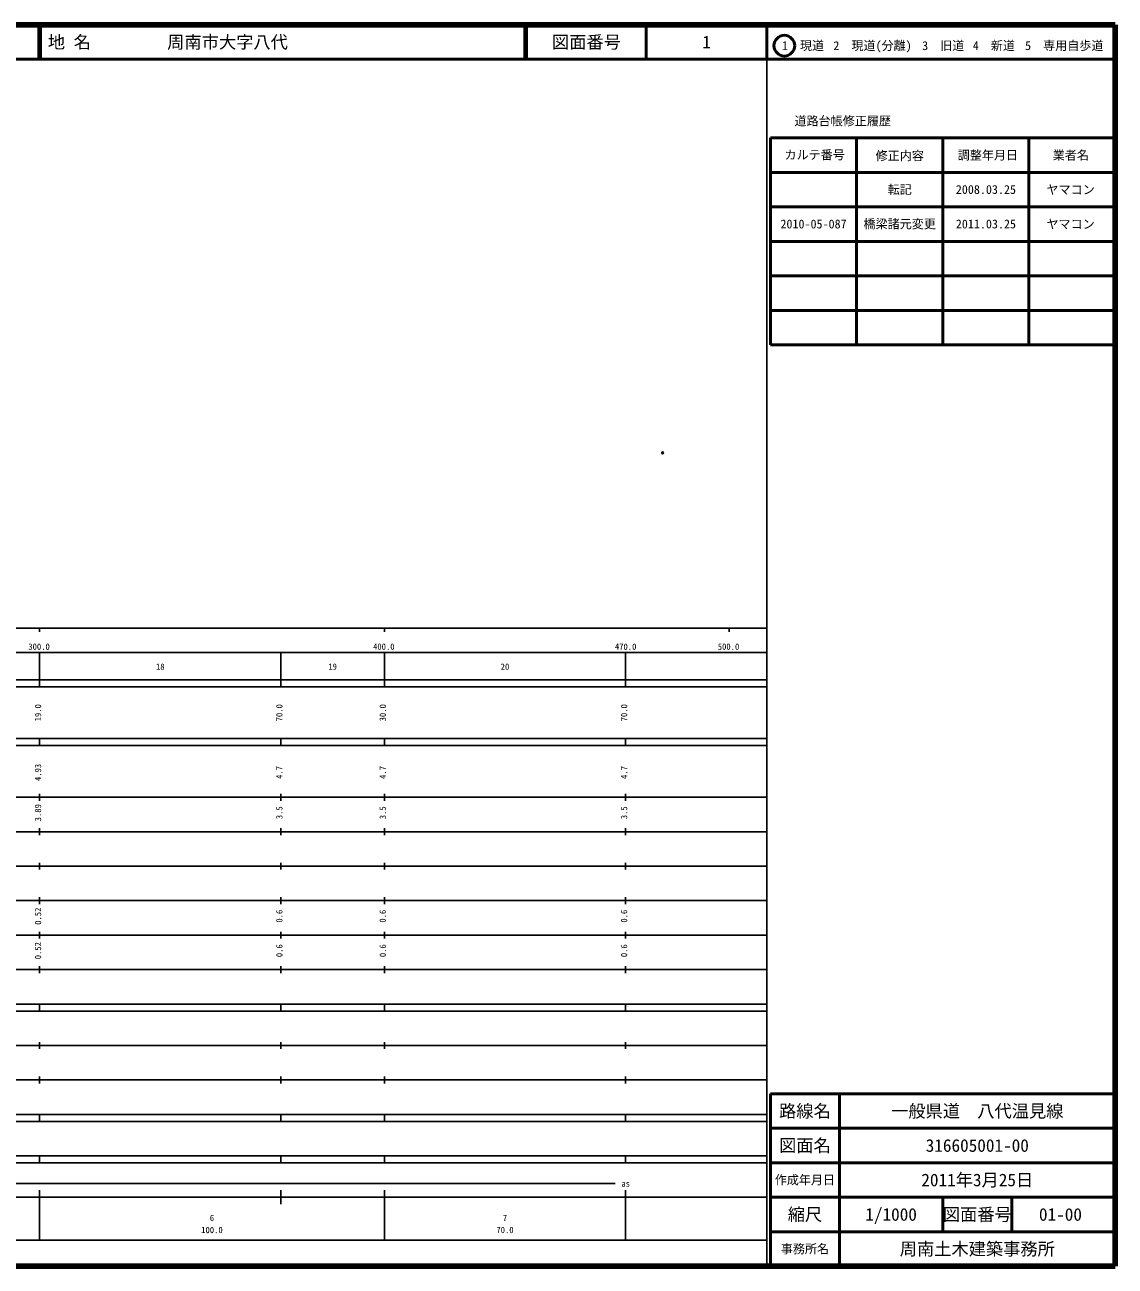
# Model space of a CAD drawing. Units: millimetres on the paper. Extents: x 40 to 680, y 20 to 380.
# Drawn here: x 363.7 to 680, y 20 to 380 of the extents above; entities that cross this region are included whole.
import ezdxf
from ezdxf.enums import TextEntityAlignment as Align

# ---------------------------------------------------------------- set-up
doc = ezdxf.new("R2010")
doc.units = ezdxf.units.MM
doc.header["$PDMODE"] = 32
doc.header["$PDSIZE"] = 0.5
doc.layers.add('M-OTRS', color=6, linetype='Continuous')
doc.layers.add('M-TTL-TXT', color=7, linetype='Continuous')
for name, color, linetype, lineweight in [('M-TTL', 2, 'Continuous', 140), ('M-TTL-BAND', 7, 'Continuous', 25), ('M-TTL-FRAM', 2, 'Continuous', 50), ('M-TTL-LINE', 7, 'Continuous', 50)]:
    doc.layers.add(name, color=color, linetype=linetype, lineweight=lineweight)
doc.styles.add('ＭＳ ゴシック', font='')
doc.styles.get('ＭＳ ゴシック').set_extended_font_data('MS Gothic')

msp = doc.modelspace()

# ---------------------------------------------------------------- linework, layer by layer
at = {"layer": 'M-OTRS'}
msp.add_point((548.717, 255.878), dxfattribs=at)
at = {"layer": 'M-TTL'}
for p, q in [((680, 380), (40, 380)), ((680, 20), (680, 380)), ((40, 20), (680, 20))]:
    msp.add_line(p, q, dxfattribs=at)
at = {"layer": 'M-TTL-BAND'}
for p, q in [((579, 20), (579, 370)), ((40, 205), (579, 205)), ((368, 205), (368, 204)), ((468, 205), (468, 204)), ((568, 205), (568, 204)), ((68, 198), (579, 198)), ((368, 188), (368, 198)), ((438, 188), (438, 198)), ((468, 188), (468, 198)), ((538, 188), (538, 198)), ((40, 190), (579, 190)), ((40, 188), (579, 188)), ((40, 173), (579, 173)), ((368, 171), (368, 173)), ((438, 171), (438, 173)), ((468, 171), (468, 173)), ((538, 171), (538, 173)), ((40, 171), (579, 171)), ((40, 156), (579, 156)), ((368, 155), (368, 157)), ((438, 155), (438, 157)), ((468, 155), (468, 157)), ((538, 155), (538, 157)), ((46, 146), (579, 146)), ((368, 145), (368, 147)), ((438, 145), (438, 147)), ((468, 145), (468, 147)), ((538, 145), (538, 147)), ((368, 135), (368, 137)), ((438, 135), (438, 137)), ((468, 135), (468, 137)), ((538, 135), (538, 137)), ((52, 136), (579, 136)), ((46, 126), (579, 126)), ((368, 125), (368, 127)), ((438, 125), (438, 127)), ((468, 125), (468, 127)), ((538, 125), (538, 127)), ((52, 116), (579, 116)), ((368, 115), (368, 117)), ((438, 115), (438, 117)), ((468, 115), (468, 117)), ((538, 115), (538, 117)), ((46, 106), (579, 106)), ((368, 105), (368, 107)), ((438, 105), (438, 107)), ((468, 105), (468, 107)), ((538, 105), (538, 107)), ((40, 96), (579, 96)), ((40, 94), (579, 94)), ((368, 94), (368, 96)), ((438, 94), (438, 96)), ((468, 94), (468, 96)), ((538, 94), (538, 96)), ((49, 84), (579, 84)), ((368, 83), (368, 85)), ((438, 83), (438, 85)), ((468, 83), (468, 85)), ((538, 83), (538, 85)), ((40, 74), (579, 74)), ((368, 73), (368, 75)), ((438, 73), (438, 75)), ((468, 73), (468, 75)), ((538, 73), (538, 75)), ((40, 64), (579, 64)), ((40, 62), (579, 62)), ((368, 62), (368, 64)), ((438, 62), (438, 64)), ((468, 62), (468, 64)), ((538, 62), (538, 64)), ((40, 52), (579, 52)), ((368, 50), (368, 52)), ((438, 50), (438, 52)), ((468, 50), (468, 52)), ((538, 50), (538, 52)), ((40, 50), (579, 50)), ((71, 44), (535, 44)), ((40, 40), (579, 40)), ((368, 27.5), (368, 42)), ((438, 38), (438, 42)), ((468, 27.5), (468, 42)), ((538, 27.5), (538, 42)), ((68, 27.5), (579, 27.5))]:
    msp.add_line(p, q, dxfattribs=at)
at = {"layer": 'M-TTL-FRAM'}
for p, q in [((580, 347.197), (580, 287.197)), ((580, 347.197), (680, 347.197)), ((580, 287.197), (680, 287.197)), ((680, 70), (580, 70)), ((580, 70), (580, 20))]:
    msp.add_line(p, q, dxfattribs=at)
at = {"layer": 'M-TTL-LINE'}
for p, q in [((367.75, 380), (367.75, 370)), ((368.25, 380), (368.25, 370)), ((508.747, 380), (508.747, 370)), ((509.247, 380), (509.247, 370)), ((543.997, 380), (543.997, 370)), ((579, 380), (579, 370)), ((40, 370), (680, 370)), ((605, 347.197), (605, 287.197)), ((630, 347.197), (630, 287.197)), ((655, 347.197), (655, 287.197)), ((580, 337.197), (680, 337.197)), ((580, 327.197), (680, 327.197)), ((580, 317.197), (680, 317.197)), ((580, 307.197), (680, 307.197)), ((580, 297.197), (680, 297.197)), ((600, 70), (600, 20)), ((680, 60), (580, 60)), ((680, 50), (580, 50)), ((680, 40), (580, 40)), ((630, 40), (630, 30)), ((650, 40), (650, 30)), ((680, 30), (580, 30))]:
    msp.add_line(p, q, dxfattribs=at)
msp.add_circle((584.031, 373.958), 3, dxfattribs=at)

# ---------------------------------------------------------------- texts
at = {"layer": 'M-TTL-BAND', "style": 'ＭＳ ゴシック'}
for s, p in [('300.0', (367.844, 198.195)), ('400.0', (467.844, 198.195)), ('470.0', (538, 198.195)), ('500.0', (567.844, 198.195)), ('18', (403, 192.405)), ('19', (453, 192.405)), ('20', (503, 192.405)), ('as', (538, 42.5)), ('6', (418, 32.523)), ('7', (503, 32.523)), ('100.0', (418, 29.033)), ('70.0', (503, 29.033))]:
    msp.add_text(s, height=1.833, dxfattribs=at).set_placement(p, align=Align.BOTTOM_CENTER)
for s, p in [('19.0', (369, 180.5)), ('70.0', (439, 180.5)), ('30.0', (469, 180.5)), ('70.0', (539, 180.5)), ('4.93', (369, 163.174)), ('4.7', (439, 163.174)), ('4.7', (469, 163.174)), ('4.7', (539, 163.174)), ('3.89', (369, 151.5)), ('3.5', (439, 151.5)), ('3.5', (469, 151.5)), ('3.5', (539, 151.5)), ('0.52', (369, 121.5)), ('0.6', (439, 121.5)), ('0.6', (469, 121.5)), ('0.6', (539, 121.5)), ('0.52', (369, 111.5)), ('0.6', (439, 111.5)), ('0.6', (469, 111.5)), ('0.6', (539, 111.5))]:
    msp.add_text(s, height=1.833, rotation=90, dxfattribs=at).set_placement(p, align=Align.BOTTOM_CENTER)
at = {"layer": 'M-TTL-TXT', "style": 'ＭＳ ゴシック'}
for s, p in [('地 名', (370.38, 375)), ('周南市大字八代', (405.024, 375))]:
    msp.add_text(s, height=3.666, dxfattribs=at).set_placement(p, align=Align.MIDDLE_LEFT)
for s, height, p in [('図面番号', 3.666, (526.622, 375)), ('1', 3.666, (561.497, 375)), ('1\u3000現道', 2.566, (589.448, 373.958)), ('2\u3000現道(分離)', 2.566, (609.619, 373.958)), ('3\u3000旧道', 2.566, (630.121, 373.958)), ('4\u3000新道', 2.566, (644.824, 373.958)), ('5\u3000専用自歩道', 2.566, (665.228, 373.958)), ('道路台帳修正履歴', 2.566, (600.968, 352.113)), ('カルテ番号', 2.566, (592.839, 342.277)), ('修正内容', 2.566, (617.509, 342.023)), ('調整年月日', 2.566, (643.089, 342.197)), ('業者名', 2.566, (667.134, 342.197)), ('転記', 2.566, (617.5, 332.245)), ('2008.03.25', 2.566, (642.5, 332.245)), ('ヤマコン', 2.566, (667.077, 332.189)), ('2010-05-087', 2.566, (592.5, 322.245)), ('橋梁諸元変更', 2.566, (617.5, 322.245)), ('2011.03.25', 2.566, (642.5, 322.245)), ('ヤマコン', 2.566, (667.077, 322.189)), ('路線名', 3.666, (590, 65)), ('路線名', 3.666, (590, 65)), ('一般県道\u3000八代温見線', 3.666, (640, 65)), ('図面名', 3.666, (590, 55)), ('図面名', 3.666, (590, 55)), ('316605001-00', 3.666, (640, 55)), ('2011年3月25日', 3.666, (640, 45)), ('作成年月日', 2.566, (590, 45)), ('作成年月日', 2.566, (590, 45)), ('縮尺', 3.666, (590, 35)), ('縮尺', 3.666, (590, 35)), ('1/1000', 3.666, (615, 35)), ('図面番号', 3.666, (640, 35)), ('図面番号', 3.666, (640, 35)), ('01-00', 3.666, (664.125, 35)), ('事務所名', 2.566, (590, 25)), ('事務所名', 2.566, (590, 25)), ('周南土木建築事務所', 3.666, (640, 25))]:
    msp.add_text(s, height=height, dxfattribs=at).set_placement(p, align=Align.MIDDLE_CENTER)

doc.saveas('drawing.dxf')
